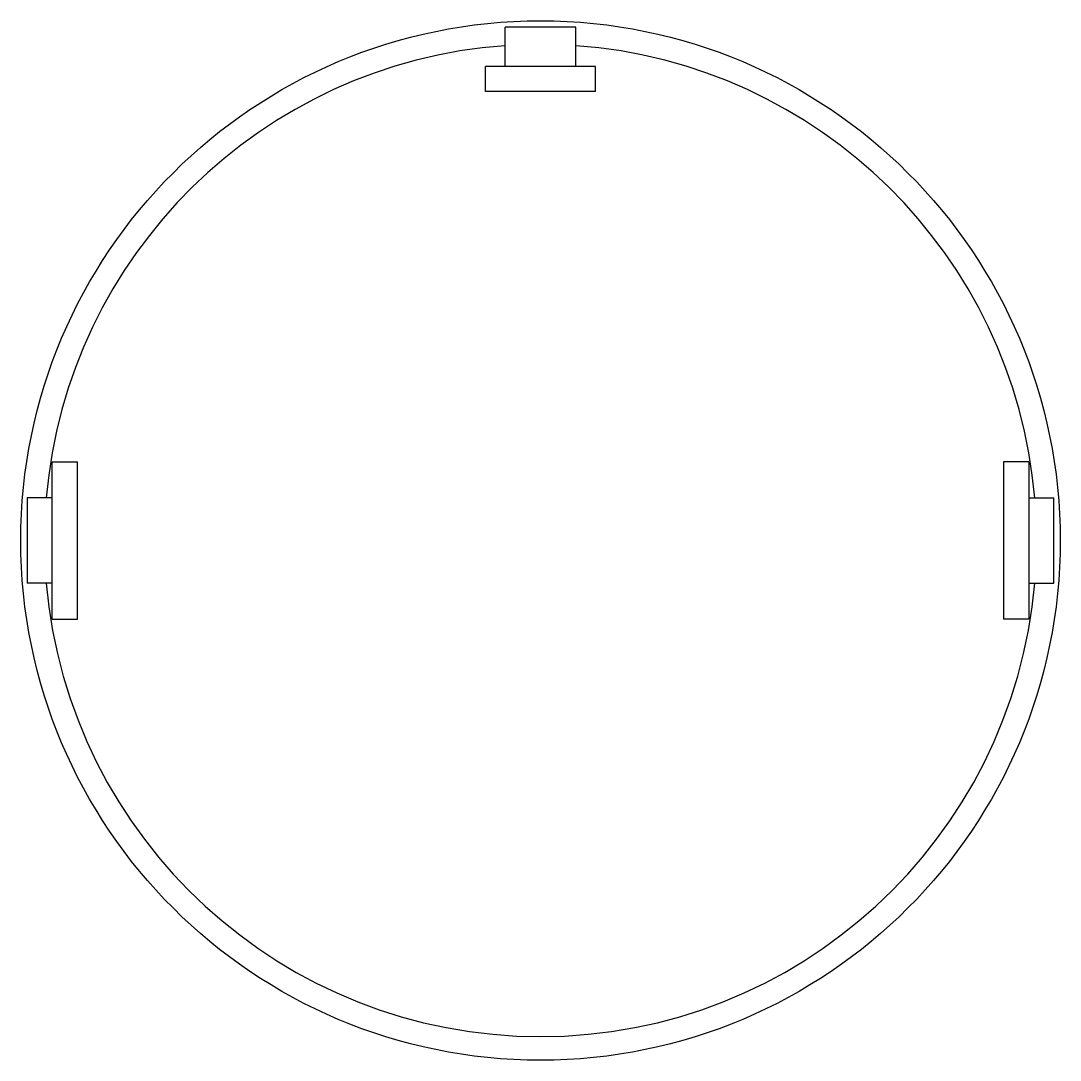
# Model space of a CAD drawing. Header units: millimetres. Extents: x 75.3 to 141.3, y 134 to 200.
import ezdxf

# ---------------------------------------------------------------- set-up
doc = ezdxf.new("R2010")
doc.units = ezdxf.units.MM
doc.layers.add('obrys', color=2, linetype='Continuous')

msp = doc.modelspace()

# ---------------------------------------------------------------- linework, layer by layer
at = {"layer": 'obrys'}
for p, q in [((106.021, 197.135), (106.021, 199.635)), ((110.521, 199.635), (106.021, 199.635)), ((110.521, 197.135), (110.521, 199.635)), ((104.771, 195.535), (104.771, 197.135)), ((111.771, 197.135), (104.771, 197.135)), ((111.771, 195.535), (111.771, 197.135)), ((111.771, 195.535), (104.771, 195.535)), ((77.271, 172.035), (78.871, 172.035)), ((77.271, 162.035), (77.271, 172.035)), ((78.871, 162.035), (78.871, 172.035)), ((139.271, 172.035), (137.671, 172.035)), ((137.671, 172.035), (137.671, 162.035)), ((139.271, 172.035), (139.271, 162.035)), ((77.271, 169.735), (75.671, 169.735)), ((75.671, 169.735), (75.671, 164.335)), ((139.271, 169.735), (140.871, 169.735)), ((140.871, 164.335), (140.871, 169.735)), ((77.271, 164.335), (75.671, 164.335)), ((139.271, 164.335), (140.871, 164.335)), ((77.271, 162.035), (78.871, 162.035)), ((139.271, 162.035), (137.671, 162.035))]:
    msp.add_line(p, q, dxfattribs=at)
msp.add_circle((108.271, 167.035), 33, dxfattribs=at)
for start, end in [(94.10477, 175.07336), (4.92664, 85.89523), (184.92664, 355.07336)]:
    msp.add_arc((108.271, 167.035), 31.5, start, end, dxfattribs=at)

doc.saveas('drawing.dxf')
